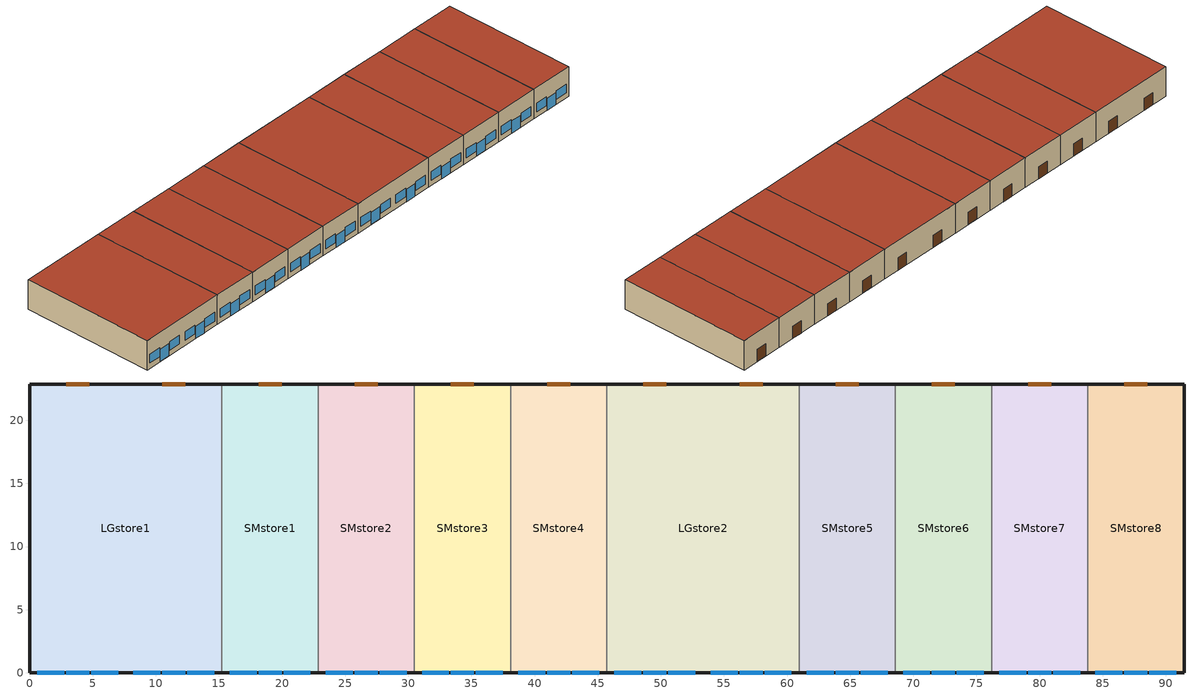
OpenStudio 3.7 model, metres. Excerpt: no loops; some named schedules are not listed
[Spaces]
SMstore2
 floor foundation (BTAP-Grnd-Floor-Mass:U-0.678_std): 30.48,22.86 30.48,0 22.86,0 22.86,22.86 z0
 wall outside: 22.86,0 30.48,0 / 30.48,22.86 22.86,22.86 z0:5.18
 wall to SMstore3: 30.48,0 30.48,22.86 z0:5.18
 wall to SMstore1: 22.86,22.86 22.86,0 z0:5.18
 window: 23.47,0 25.6,0 / 27.74,0 29.87,0 z0.91:2.43; 25.76,0 27.58,0 z0:2.13
 door: 27.58,22.86 25.76,22.86 z0:2.13
 roof outside: 30.48,0 30.48,22.86 22.86,22.86 22.86,0 z5.18
SMstore7
 floor foundation (BTAP-Grnd-Floor-Mass:U-0.678_std): 83.82,22.86 83.82,0 76.2,0 76.2,22.86 z0
 wall outside: 76.2,0 83.82,0 / 83.82,22.86 76.2,22.86 z0:5.18
 wall to SMstore6: 76.2,22.86 76.2,0 z0:5.18
 wall to SMstore8: 83.82,0 83.82,22.86 z0:5.18
 window: 81.08,0 83.21,0 / 76.81,0 78.94,0 z0.91:2.43; 79.1,0 80.92,0 z0:2.13
 door: 80.92,22.86 79.1,22.86 z0:2.13
 roof outside: 83.82,0 83.82,22.86 76.2,22.86 76.2,0 z5.18
SMstore3
 floor foundation (BTAP-Grnd-Floor-Mass:U-0.678_std): 38.1,22.86 38.1,0 30.48,0 30.48,22.86 z0
 wall outside: 30.48,0 38.1,0 / 38.1,22.86 30.48,22.86 z0:5.18
 wall to SMstore4: 38.1,0 38.1,22.86 z0:5.18
 window: 31.09,0 33.22,0 / 35.36,0 37.49,0 z0.91:2.43; 33.38,0 35.2,0 z0:2.13
 door: 35.2,22.86 33.38,22.86 z0:2.13
 roof outside: 38.1,0 38.1,22.86 30.48,22.86 30.48,0 z5.18
SMstore1
 floor foundation (BTAP-Grnd-Floor-Mass:U-0.678_std): 22.86,22.86 22.86,0 15.24,0 15.24,22.86 z0
 wall outside: 15.24,0 22.86,0 / 22.86,22.86 15.24,22.86 z0:5.18
 wall to LGstore1: 15.24,22.86 15.24,0 z0:5.18
 window: 15.85,0 17.98,0 / 20.12,0 22.25,0 z0.91:2.43; 18.14,0 19.97,0 z0:2.13
 door: 19.97,22.86 18.14,22.86 z0:2.13
 roof outside: 22.86,0 22.86,22.86 15.24,22.86 15.24,0 z5.18
LGstore2
 floor foundation (BTAP-Grnd-Floor-Mass:U-0.678_std): 60.96,22.86 60.96,0 45.72,0 45.72,22.86 z0
 wall outside: 45.72,0 60.96,0 / 60.96,22.86 45.72,22.86 z0:5.18
 wall to SMstore5: 60.96,0 60.96,22.86 z0:5.18
 wall to SMstore4: 45.72,22.86 45.72,0 z0:5.18
 window: 48.62,0 50.44,0 / 56.24,0 58.06,0 z0:2.13; 46.33,0 48.46,0 / 58.22,0 60.35,0 / 53.95,0 56.08,0 / 50.6,0 52.73,0 z0.91:2.43
 door: 50.44,22.86 48.62,22.86 / 58.06,22.86 56.24,22.86 z0:2.13
 roof outside: 60.96,0 60.96,22.86 45.72,22.86 45.72,0 z5.18
SMstore8
 floor foundation (BTAP-Grnd-Floor-Mass:U-0.678_std): 91.44,22.86 91.44,0 83.82,0 83.82,22.86 z0
 wall outside: 83.82,0 91.44,0 91.44,22.86 83.82,22.86 z0:5.18
 window: 86.72,0 88.54,0 z0:2.13; 84.43,0 86.56,0 / 88.7,0 90.83,0 z0.91:2.43
 door: 88.54,22.86 86.72,22.86 z0:2.13
 roof outside: 91.44,0 91.44,22.86 83.82,22.86 83.82,0 z5.18
SMstore5
 floor foundation (BTAP-Grnd-Floor-Mass:U-0.678_std): 68.58,22.86 68.58,0 60.96,0 60.96,22.86 z0
 wall outside: 60.96,0 68.58,0 / 68.58,22.86 60.96,22.86 z0:5.18
 wall to SMstore6: 68.58,0 68.58,22.86 z0:5.18
 window: 61.57,0 63.7,0 / 65.84,0 67.97,0 z0.91:2.43; 63.86,0 65.68,0 z0:2.13
 door: 65.68,22.86 63.86,22.86 z0:2.13
 roof outside: 68.58,0 68.58,22.86 60.96,22.86 60.96,0 z5.18
SMstore4
 floor foundation (BTAP-Grnd-Floor-Mass:U-0.678_std): 45.72,22.86 45.72,0 38.1,0 38.1,22.86 z0
 wall outside: 38.1,0 45.72,0 / 45.72,22.86 38.1,22.86 z0:5.18
 window: 41,0 42.82,0 z0:2.13; 38.71,0 40.84,0 / 42.98,0 45.11,0 z0.91:2.43
 door: 42.82,22.86 41,22.86 z0:2.13
 roof outside: 45.72,0 45.72,22.86 38.1,22.86 38.1,0 z5.18
SMstore6
 floor foundation (BTAP-Grnd-Floor-Mass:U-0.678_std): 76.2,22.86 76.2,0 68.58,0 68.58,22.86 z0
 wall outside: 68.58,0 76.2,0 / 76.2,22.86 68.58,22.86 z0:5.18
 window: 73.46,0 75.59,0 / 69.19,0 71.32,0 z0.91:2.43; 71.48,0 73.3,0 z0:2.13
 door: 73.3,22.86 71.48,22.86 z0:2.13
 roof outside: 76.2,0 76.2,22.86 68.58,22.86 68.58,0 z5.18
LGstore1
 floor foundation (BTAP-Grnd-Floor-Mass:U-0.678_std): 15.24,22.86 15.24,0 0,0 0,22.86 z0
 wall outside: 15.24,22.86 0,22.86 0,0 15.24,0 z0:5.18
 window: 8.23,0 10.36,0 / 0.61,0 2.74,0 / 4.88,0 7.01,0 / 12.5,0 14.63,0 z0.91:2.43; 10.52,0 12.35,0 / 2.9,0 4.73,0 z0:2.13
 door: 4.73,22.86 2.9,22.86 / 12.35,22.86 10.52,22.86 z0:2.13
 roof outside: 15.24,0 15.24,22.86 0,22.86 0,0 z5.18
[ClimateZones]
Climate Zone Institution Name 1=ASHRAE; Climate Zone Document Name 1=ANSI/ASHRAE Standard 169; Climate Zone Document Year 1=2006; Climate Zone Value 1=7
[Building]
RetailStripmall: Default Construction Set=BTAP-Mass at hdd = 5000.0; Standards Number of Stories=1; Standards Number of Above Ground Stories=1; Standards Template=BTAP1980TO2010; Standards Building Type=RetailStripmall
[Site]
Calgary Intl AP_AB_CAN: Latitude {deg}=51.11; Longitude {deg}=-114.02; Time Zone {hr}=-7; Elevation {m}=1084.1
[Site:WaterMainsTemperature]
Calculation Method=Correlation; Annual Average Outdoor Air Temperature {C}=4.69167; Maximum Difference In Monthly Average Outdoor Air Temperatures {deltaC}=24.6
[Site:GroundTemperature:BuildingSurface]
19.527, 19.502, 19.536, 19.598, 20.002, 21.64, 22.225, 22.375, 21.449, 20.121, 19.802, 19.633
[SizingPeriod:DesignDay] Barometric Pressure {Pa}=88961; Rain Indicator=No; Snow Indicator=No; Day of Month=21; Daylight Saving Time Indicator=No; Humidity Condition Type=Wetbulb; Dry-Bulb Temperature Range Modifier Type=DefaultMultipliers
Name | Maximum Dry-Bulb Temperature {C} | Daily Dry-Bulb Temperature Range {deltaC} | Wind Speed {m/s} | Wind Direction {deg} | Month | Day Type | Wetbulb or DewPoint at Maximum Dry-Bulb {C} | Solar Model Indicator | ASHRAE Clear Sky Optical Depth for Beam Irradiance | ASHRAE Clear Sky Optical Depth for Diffuse Irradiance | Sky Clearness
Calgary Intl AP Ann Clg .4% Condns DB=>MWB | 28.8 | 12.3 | 4.5 | 160 | 7 | SummerDesignDay | 16 | ASHRAETau | 0.34 | 2.419
Calgary Intl AP Ann Clg .4% Condns WB=>MDB | 25.5 | 12.3 | 4.5 | 160 | 7 | SummerDesignDay | 17.8 | ASHRAETau | 0.34 | 2.419
Calgary Intl AP Ann Htg 99.6% Condns DB | -27.7 | 0 | 2.7 | 200 | 1 | WinterDesignDay | -27.7 | ASHRAEClearSky |  |  | 0
[Site:GroundTemperature:Shallow]
-1.6, -5.4, -6.4, -5.5, -0.4, 5.3, 10.8, 14.7, 15.8, 14, 9.5, 4
[Site:GroundTemperature:Deep]
4, 1.3, -0.4, -0.9, 0.1, 2.3, 5.2, 8, 9.9, 10.3, 9.2, 7
[Site:GroundTemperature:FCfactorMethod]
January Ground Temperature {C}=5.5; February Ground Temperature {C}=-2; March Ground Temperature {C}=-7.6; April Ground Temperature {C}=-6.3; May Ground Temperature {C}=-6.6; June Ground Temperature {C}=-0.3; July Ground Temperature {C}=4.9; August Ground Temperature {C}=10.2; September Ground Temperature {C}=13.8; October Ground Temperature {C}=17; November Ground Temperature {C}=16.6; December Ground Temperature {C}=11.1
[Material:NoMass] Roughness=Smooth; Thermal Absorptance=0.9; Solar Absorptance=0.7
Name | Thermal Resistance {m2-K/W} | Visible Absorptance
Typical Carpet Pad; Typical Carpet Pad 1 | 0.21648 | 0.8
Typical Insulation 1 | 0.00118045 | 0.7
Typical Insulation 2 | 2.61923 | 0.7
Typical Insulation 3 | 4.40527 | 0.7
Typical Carpet Pad 2; Typical Carpet Pad 4 | 1.40895 | 0.8
Typical Carpet Pad 3 | 2.28697 | 0.8
Typical Insulation 4 | 0.338965 | 0.7
Typical Insulation 5 | 0.338983 | 0.7
[Material]
Name | Roughness | Thickness {m} | Conductivity {W/m-K} | Density {kg/m3} | Specific Heat {J/kg-K} | Thermal Absorptance | Solar Absorptance | Visible Absorptance
G05 25mm wood | MediumSmooth | 0.0254 | 0.15 | 608 | 1630 | 0.9 | 0.5 | 0.5
100mm Normalweight concrete floor 1 | MediumSmooth | 0.1016 | 2.31 | 2322 | 832
G01 13mm gypsum board 1 | Smooth | 0.0127 | 0.16 | 800 | 1090 | 0.9 | 0.7 | 0.5
4 in. Normalweight Concrete Floor 1 | MediumRough | 0.1016 | 2.31 | 2322 | 832 | 0.9 | 0.7 | 0.7
1IN Stucco 1 | Smooth | 0.0253 | 0.6918 | 1858 | 837 | 0.9 | 0.7 | 0.92
8IN CONCRETE HW RefBldg 1 | Rough | 0.2032 | 1.311 | 2240 | 836.8 | 0.9 | 0.7 | 0.7
1/2IN Gypsum 1 | Smooth | 0.0127 | 0.16 | 784.9 | 830 | 0.9 | 0.4 | 0.4
Metal Roof Surface 1; F08 Metal surface 1 | Smooth | 0.0008 | 45.28 | 7824 | 500 | 0.9 | 0.7 | 0.7
6 in. Normalweight Concrete Floor 1; 6 in. Normalweight Concrete Floor 2; 6 in. Normalweight Concrete Floor 3 | MediumRough | 0.1524 | 2.31 | 2322 | 832 | 0.9 | 0.7 | 0.7
Expanded Polystyrene | MediumSmooth | 0.0408596 | 0.029 | 29 | 1210
[Construction]
BTAP-Int-Partition; BTAP-Int-Door: G05 25mm wood
BTAP-Int-Floor: 100mm Normalweight concrete floor 1, Typical Carpet Pad
BTAP-Int-Wall: G01 13mm gypsum board 1, G01 13mm gypsum board 1
BTAP-Int-Ceiling: Typical Carpet Pad, 100mm Normalweight concrete floor 1
BTAP-Int-Window: SimpleGlazing
BTAP-Ext-Floor-Mass:U-3.822: Typical Insulation 1, 4 in. Normalweight Concrete Floor 1, Typical Carpet Pad 1
BTAP-Ext-Wall-Mass:U-0.346: 1IN Stucco 1, 8IN CONCRETE HW RefBldg 1, Typical Insulation 2, 1/2IN Gypsum 1
BTAP-Ext-Roof-Metal:U-0.227: Metal Roof Surface 1, Typical Insulation 3
BTAP-Grnd-Floor-Mass:U-0.678: 6 in. Normalweight Concrete Floor 1, Typical Carpet Pad 2
BTAP-Grnd-Wall-Mass:U-0.425: 6 in. Normalweight Concrete Floor 2, Typical Carpet Pad 3
BTAP-Grnd-Roof-Mass:U-0.678: 6 in. Normalweight Concrete Floor 3, Typical Carpet Pad 4
BTAP-Ext-FixedWindow:U=0.295 SHGC=0.490; BTAP-Ext-GlassDoors:U=0.295 SHGC=0.490; BTAP-Ext-Skylights:U=0.295 SHGC=0.490; BTAP-Ext-DaylightDomes:U=0.295 SHGC=0.490; BTAP-Ext-DaylightDiffuser:U=0.295 SHGC=0.490: SimpleGlazing:U=0.295 SHGC=0.490
BTAP-Ext-Door:U-2.95: F08 Metal surface 1, Typical Insulation 4
BTAP-Ext-OverHeadDoor:U-2.95: Typical Insulation 5
BTAP-Grnd-Floor-Mass:U-0.678_std: 6 in. Normalweight Concrete Floor 1, Expanded Polystyrene
[DefaultConstructionSet]
BTAP-Mass at hdd = 5000.0: Default Exterior Surface Constructions=BTAP-Mass at hdd = 5000.0; Default Interior Surface Constructions=Default Surface Constructions 2; Default Ground Contact Surface Constructions=BTAP-Mass at hdd = 5000.0 1; Default Exterior SubSurface Constructions=BTAP-Mass at hdd = 5000.0; Default Interior SubSurface Constructions=Default Sub Surface Constructions 2; Interior Partition Construction=BTAP-Int-Partition
[DefaultSurfaceConstructions]
Name | Floor Construction | Wall Construction | Roof Ceiling Construction
Default Surface Constructions 2 | BTAP-Int-Floor | BTAP-Int-Wall | BTAP-Int-Ceiling
BTAP-Mass at hdd = 5000.0 | BTAP-Ext-Floor-Mass:U-3.822 | BTAP-Ext-Wall-Mass:U-0.346 | BTAP-Ext-Roof-Metal:U-0.227
BTAP-Mass at hdd = 5000.0 1 | BTAP-Grnd-Floor-Mass:U-0.678 | BTAP-Grnd-Wall-Mass:U-0.425 | BTAP-Grnd-Roof-Mass:U-0.678
[DefaultSubSurfaceConstructions]
Name | Fixed Window Construction | Operable Window Construction | Door Construction | Glass Door Construction | Overhead Door Construction | Skylight Construction | Tubular Daylight Dome Construction | Tubular Daylight Diffuser Construction
Default Sub Surface Constructions 2 | BTAP-Int-Window | BTAP-Int-Window | BTAP-Int-Door
BTAP-Mass at hdd = 5000.0 | BTAP-Ext-FixedWindow:U=0.295 SHGC=0.490 | BTAP-Ext-FixedWindow:U=0.295 SHGC=0.490 | BTAP-Ext-Door:U-2.95 | BTAP-Ext-GlassDoors:U=0.295 SHGC=0.490 | BTAP-Ext-OverHeadDoor:U-2.95 | BTAP-Ext-Skylights:U=0.295 SHGC=0.490 | BTAP-Ext-DaylightDomes:U=0.295 SHGC=0.490 | BTAP-Ext-DaylightDiffuser:U=0.295 SHGC=0.490
[WindowMaterial:SimpleGlazingSystem] Solar Heat Gain Coefficient=0.49; Visible Transmittance=0.21
Name | U-Factor {W/m2-K}
SimpleGlazing | 2.2
SimpleGlazing:U=0.295 SHGC=0.490 | 2.95
[Space] Space Type=Space Function Retail - sales; Building Story=Building Story 1; Part of Total Floor Area=Yes; Volume {m3}=Autocalculate
Name | Thermal Zone
SMstore2; SMstore7; SMstore3; LGstore2; SMstore5; SMstore4; SMstore6 | ALL_ST=Retail - sales_FL=Building Story 1_SCH=C
SMstore1 | ALL_ST=Retail - sales_FL=Building Story 1_SCH=C 2
LGstore1 | ALL_ST=Retail - sales_FL=Building Story 1_SCH=C 3
SMstore8 | ALL_ST=Retail - sales_FL=Building Story 1_SCH=C 1
[BuildingStory]
Building Story 1: Nominal Z Coordinate {m}=0
[SpaceType]
Space Function Retail - sales: Default Schedule Set=Space Function Retail - sales Schedule Set; Design Specification Outdoor Air Object=Space Function Retail - sales Ventilation; Standards Building Type=Space Function; Standards Space Type=Retail - sales
[People:Definition]
Space Function Retail - sales People Definition: Number of People Calculation Method=People/Area; People per Space Floor Area {person/m2}=0.0333681; Fraction Radiant=0.3
[People]
Space Function Retail - sales People: People Definition=Space Function Retail - sales People Definition; Space or SpaceType=Space Function Retail - sales; Work Efficiency Schedule=Work Efficiency Schedule; Clothing Insulation Schedule=Clothing Schedule; Air Velocity Schedule=Air Velocity Schedule; Multiplier=1
[Lights:Definition]
Space Function Retail - sales Lights Definition: Design Level Calculation Method=Watts/Area; Watts per Space Floor Area {W/m2}=18.0998; Fraction Radiant=0.5; Fraction Visible=0.2
[Lights]
Space Function Retail - sales Lights: Lights Definition=Space Function Retail - sales Lights Definition; Space or SpaceType=Space Function Retail - sales; Fraction Replaceable=1
[ElectricEquipment:Definition]
Space Function Retail - sales Elec Equip Definition: Design Level Calculation Method=Watts/Area; Watts per Space Floor Area {W/m2}=2.49998; Fraction Radiant=0.5
[ElectricEquipment]
Space Function Retail - sales Elec Equip: Electric Equipment Definition=Space Function Retail - sales Elec Equip Definition; Space or SpaceType=Space Function Retail - sales
[DesignSpecification:OutdoorAir]
Space Function Retail - sales Ventilation: Outdoor Air Method=Sum; Outdoor Air Flow per Floor Area {m3/s-m2}=0.001524
[DefaultScheduleSet]
Space Function Retail - sales Schedule Set: Number of People Schedule=NECB-C-Occupancy; People Activity Level Schedule=NECB-Activity; Lighting Schedule=NECB-C-Lighting; Electric Equipment Schedule=NECB-C-Electric-Equipment; Infiltration Schedule=Always On
[ThermostatSetpoint:DualSetpoint] Heating Setpoint Temperature Schedule=NECB-C-Thermostat Setpoint-Heating; Cooling Setpoint Temperature Schedule=NECB-C-Thermostat Setpoint-Cooling
Space Function Retail - sales Thermostat 21; Space Function Retail - sales Thermostat 22; Space Function Retail - sales Thermostat 23; Space Function Retail - sales Thermostat 24
[SpaceInfiltration:DesignFlowRate] Schedule=Always On Discrete; Design Flow Rate Calculation Method=Flow/ExteriorArea; Flow per Exterior Surface Area {m3/s-m2}=0.001116; Constant Term Coefficient=0; Temperature Term Coefficient=0; Velocity Term Coefficient=0.224; Velocity Squared Term Coefficient=0
Name | Space or SpaceType
LGstore1 Infiltration | LGstore1
LGstore2 Infiltration | LGstore2
SMstore1 Infiltration | SMstore1
SMstore2 Infiltration | SMstore2
SMstore3 Infiltration | SMstore3
SMstore4 Infiltration | SMstore4
SMstore5 Infiltration | SMstore5
SMstore6 Infiltration | SMstore6
SMstore7 Infiltration | SMstore7
SMstore8 Infiltration | SMstore8
[ThermalZone] Use Ideal Air Loads=No
Name | Thermostat
ALL_ST=Retail - sales_FL=Building Story 1_SCH=C | Space Function Retail - sales Thermostat 21
ALL_ST=Retail - sales_FL=Building Story 1_SCH=C 1 | Space Function Retail - sales Thermostat 22
ALL_ST=Retail - sales_FL=Building Story 1_SCH=C 2 | Space Function Retail - sales Thermostat 23
ALL_ST=Retail - sales_FL=Building Story 1_SCH=C 3 | Space Function Retail - sales Thermostat 24
[Foundation:Kiva] Wall Height Above Grade {m}=0; Wall Depth Below Slab {m}=0
Bldg Kiva Foundation; SMstore2_Floor Kiva Foundation; SMstore3_Floor Kiva Foundation; SMstore4_Floor Kiva Foundation; SMstore5_Floor Kiva Foundation; SMstore6_Floor Kiva Foundation; SMstore7_Floor Kiva Foundation
[SurfaceProperty:ExposedFoundationPerimeter] Exposed Perimeter Calculation Method=TotalExposedPerimeter
Name | Total Exposed Perimeter {m}
LGstore2_Floor | 30.48
SMstore2_Floor; SMstore3_Floor; SMstore4_Floor; SMstore5_Floor; SMstore6_Floor; SMstore7_Floor; SMstore1_Floor | 15.24
SMstore8_Floor | 38.1
LGstore1_Floor | 53.34
[Foundation:Kiva:Settings]

[AvailabilityManager:NightCycle] Applicability Schedule=Always On Discrete; Control Type=CycleOnAny; Thermostat Tolerance {deltaC}=1; Cycling Run Time {s}=3600
Availability Manager Night Cycle 1; Availability Manager Night Cycle 2; Availability Manager Night Cycle 3; Availability Manager Night Cycle 4
[EnergyManagementSystem:Sensor]
OAT: Output Variable or Output Meter Index Key=Environment; Output Variable or Output Meter=Site Outdoor Air Drybulb Temperature
[EnergyManagementSystem:Actuator] Actuated Component Type=Schedule:Year; Actuated Component Control Type=Schedule Value
Name | Actuated Component
ems_sys_3_mixed_shr_none_sc_dx_sh_c_e_ssf_cv_zh_b_e_zc_none_srf_none__HtgSch0 | NECB-C-Thermostat Setpoint-Heating
ems_sys_3_mixed_shr_none_sc_dx_sh_c_e_ssf_cv_zh_b_e_zc_none_srf_none__ClgSch0 | NECB-C-Thermostat Setpoint-Cooling
[EnergyManagementSystem:Program]
ems_sys_3_mixed_shr_none_sc_dx_sh_c_e_ssf_cv_zh_b_e_zc_none_srf_none__OptimumStartProg0: IF DaylightSavings==0 && DayOfWeek>1 && Hour==5 && OAT<23.9 && OAT>1.7; SET ems_sys_3_mixed_shr_none_sc_dx_sh_c_e_ssf_cv_zh_b_e_zc_none_srf_none__ClgSch0 = 29.4; SET ems_sys_3_mixed_shr_none_sc_dx_sh_c_e_ssf_cv_zh_b_e_zc_none_srf_none__HtgSch0 = 15.6; ELSEIF DaylightSavings==0 && DayOfWeek==1 && Hour==7 && OAT<23.9 && OAT>1.7; SET ems_sys_3_mixed_shr_none_sc_dx_sh_c_e_ssf_cv_zh_b_e_zc_none_srf_none__ClgSch0 = 29.4; SET ems_sys_3_mixed_shr_none_sc_dx_sh_c_e_ssf_cv_zh_b_e_zc_none_srf_none__HtgSch0 = 15.6; ELSEIF DaylightSavings==1 && DayOfWeek>1 && Hour==4 && OAT<23.9 && OAT>1.7; SET ems_sys_3_mixed_shr_none_sc_dx_sh_c_e_ssf_cv_zh_b_e_zc_none_srf_none__ClgSch0 = 29.4; SET ems_sys_3_mixed_shr_none_sc_dx_sh_c_e_ssf_cv_zh_b_e_zc_none_srf_none__HtgSch0 = 15.6; ELSEIF DaylightSavings==1 && DayOfWeek==1 && Hour==6 && OAT<23.9 && OAT>1.7; SET ems_sys_3_mixed_shr_none_sc_dx_sh_c_e_ssf_cv_zh_b_e_zc_none_srf_none__ClgSch0 = 29.4; SET ems_sys_3_mixed_shr_none_sc_dx_sh_c_e_ssf_cv_zh_b_e_zc_none_srf_none__HtgSch0 = 15.6; ELSE; SET ems_sys_3_mixed_shr_none_sc_dx_sh_c_e_ssf_cv_zh_b_e_zc_none_srf_none__ClgSch0 = NULL; SET ems_sys_3_mixed_shr_none_sc_dx_sh_c_e_ssf_cv_zh_b_e_zc_none_srf_none__HtgSch0 = NULL; ENDIF
[EnergyManagementSystem:ProgramCallingManager]
ems_sys_3_mixed_shr_none_sc_dx_sh_c_e_ssf_cv_zh_b_e_zc_none_srf_none__OptimumStartCallingManager0: BeginTimestepBeforePredictor; ems_sys_3_mixed_shr_none_sc_dx_sh_c_e_ssf_cv_zh_b_e_zc_none_srf_none__OptimumStartProg0
[Schedule:Ruleset]
Clothing Schedule: Default Day Schedule=Clothing Schedule Default Winter Clothes
Air Velocity Schedule: Default Day Schedule=Air Velocity Schedule Default
Work Efficiency Schedule: Default Day Schedule=Work Efficiency Schedule Default
NECB-C-Occupancy: Default Day Schedule=NECB-C-Occupancy Default
NECB-Activity: Default Day Schedule=NECB-Activity Default; Summer Design Day Schedule=NECB-Activity Summer Design Day; Winter Design Day Schedule=NECB-Activity Winter Design Day
NECB-C-Lighting: Default Day Schedule=NECB-C-Lighting Default
NECB-C-Electric-Equipment: Default Day Schedule=NECB-C-Electric-Equipment Default
Always On: Default Day Schedule=Always On Default
NECB-C-Thermostat Setpoint-Heating: Default Day Schedule=NECB-C-Thermostat Setpoint-Heating Default
NECB-C-Thermostat Setpoint-Cooling: Default Day Schedule=NECB-C-Thermostat Setpoint-Cooling Default
[Schedule:Day]
NECB-C-Occupancy Default: No, 8, 0, 0, 9, 0, 0.1, 10, 0, 0.2, 12, 0, 0.5, 16, 0, 0.7, 17, 0, 0.8, 18, 0, 0.7, 19, 0, 0.5, 21, 0, 0.3, 24, 0, 0
NECB-Activity Default; NECB-Activity Winter Design Day; NECB-Activity Summer Design Day: No, 24, 0, 130
NECB-C-Lighting Default; NECB-C-Electric-Equipment Default: No, 8, 0, 0.05, 9, 0, 0.5, 19, 0, 0.9, 20, 0, 0.6, 21, 0, 0.5, 24, 0, 0.05
NECB-C-Thermostat Setpoint-Heating Default: No, 7, 0, 18, 8, 0, 20, 21, 0, 22, 24, 0, 18
NECB-C-Thermostat Setpoint-Cooling Default: No, 7, 0, 35, 21, 0, 24, 24, 0, 35
[Schedule:Rule] Date Specification Type=DateRange; Start Month=1; Start Day=1; End Month=12; End Day=31
Name | Schedule Ruleset | Rule Order | Day Schedule | Apply Monday | Apply Tuesday | Apply Wednesday | Apply Thursday | Apply Friday | Apply Saturday | Apply Sunday
Schedule Rule 2 | NECB-C-Occupancy | 2 | NECB-C-Occupancy Default|Wkdy Day | Yes | Yes | Yes | Yes | Yes
Schedule Rule 3 | NECB-C-Occupancy | 1 | NECB-C-Occupancy Sat Day |  |  |  |  |  | Yes
Schedule Rule 4 | NECB-C-Occupancy | 0 | NECB-C-Occupancy Sun|Hol Day |  |  |  |  |  |  | Yes
Schedule Rule 5 | NECB-C-Lighting | 2 | NECB-C-Lighting Default|Wkdy Day | Yes | Yes | Yes | Yes | Yes
Schedule Rule 6 | NECB-C-Lighting | 1 | NECB-C-Lighting Sat Day |  |  |  |  |  | Yes
Schedule Rule 7 | NECB-C-Lighting | 0 | NECB-C-Lighting Sun|Hol Day |  |  |  |  |  |  | Yes
Schedule Rule 8 | NECB-C-Electric-Equipment | 2 | NECB-C-Electric-Equipment Default|Wkdy Day | Yes | Yes | Yes | Yes | Yes
Schedule Rule 9 | NECB-C-Electric-Equipment | 1 | NECB-C-Electric-Equipment Sat Day |  |  |  |  |  | Yes
Schedule Rule 11 | NECB-C-Thermostat Setpoint-Heating | 2 | NECB-C-Thermostat Setpoint-Heating Default|Wkdy Day | Yes | Yes | Yes | Yes | Yes
Schedule Rule 12 | NECB-C-Thermostat Setpoint-Heating | 1 | NECB-C-Thermostat Setpoint-Heating Sat Day |  |  |  |  |  | Yes
Schedule Rule 13 | NECB-C-Thermostat Setpoint-Heating | 0 | NECB-C-Thermostat Setpoint-Heating Sun|Hol Day |  |  |  |  |  |  | Yes
Schedule Rule 14 | NECB-C-Thermostat Setpoint-Cooling | 2 | NECB-C-Thermostat Setpoint-Cooling Default|Wkdy Day | Yes | Yes | Yes | Yes | Yes
Schedule Rule 15 | NECB-C-Thermostat Setpoint-Cooling | 1 | NECB-C-Thermostat Setpoint-Cooling Sat Day |  |  |  |  |  | Yes
Schedule Rule 16 | NECB-C-Thermostat Setpoint-Cooling | 0 | NECB-C-Thermostat Setpoint-Cooling Sun|Hol Day |  |  |  |  |  |  | Yes
[Schedule:Constant]
Always On Discrete: Value=1
